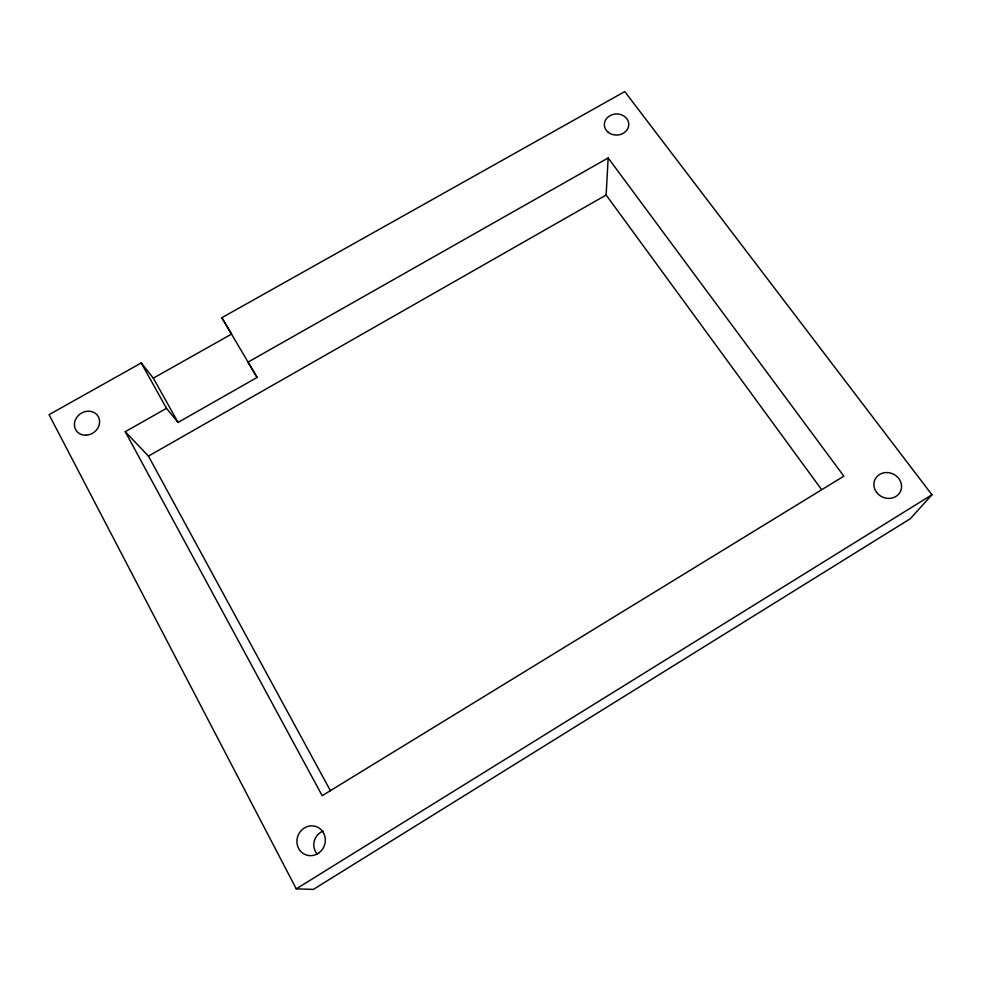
<?xml version="1.0" encoding="UTF-8"?>
<svg xmlns="http://www.w3.org/2000/svg" width="981" height="981" viewBox="0 0 981 981"><rect width="100%" height="100%" fill="white"/><g stroke="black" fill="none" stroke-linecap="round" stroke-linejoin="round"><path stroke-width="1.47" d="M821.453 489.421L606.135 195.035L608.159 157.966L247.985 362.136L257.12 377.44L178.039 422.419L166.488 408.329L141.227 362.958L49.05 414.681L296.262 888.847L313.344 889.411L910.331 518.704L931.95 494.78L624.762 91.589L221.829 317.709L257.12 377.44M296.262 888.847L931.95 494.78M166.488 408.329L125.261 431.701L148.438 456.104L606.135 195.035M141.227 362.958L153.343 378.151L231.59 334.08L221.829 317.709M608.159 157.966L843.844 476.165L322.173 795.689L125.261 431.701M153.343 378.151L178.039 422.419M148.438 456.104L330.474 790.821M317.268 854.157A14.102 13.244 -70.5 0 1 323.092 831.14M86.021 435.196A13.072 11.49 -34.4 0 0 98.358 416.741A13.072 11.49 -34.4 0 0 76.616 417.636A13.072 11.49 -34.4 0 0 86.021 435.196M318.751 852.992A15.046 14.102 -69 0 0 317.697 827.241A15.046 14.102 -69 0 0 296.912 842.041A15.046 14.102 -69 0 0 318.751 852.992M876.585 492.364A14.077 12.704 24 0 0 900.423 491.506A14.077 12.704 24 0 0 886.113 472.548A14.077 12.704 24 0 0 876.585 492.364M608.355 132.41A12.213 10.546 -1.8 0 0 628.49 126.623A12.213 10.546 -1.8 0 0 612.769 114.519A12.213 10.546 -1.8 0 0 608.355 132.41"/></g></svg>
